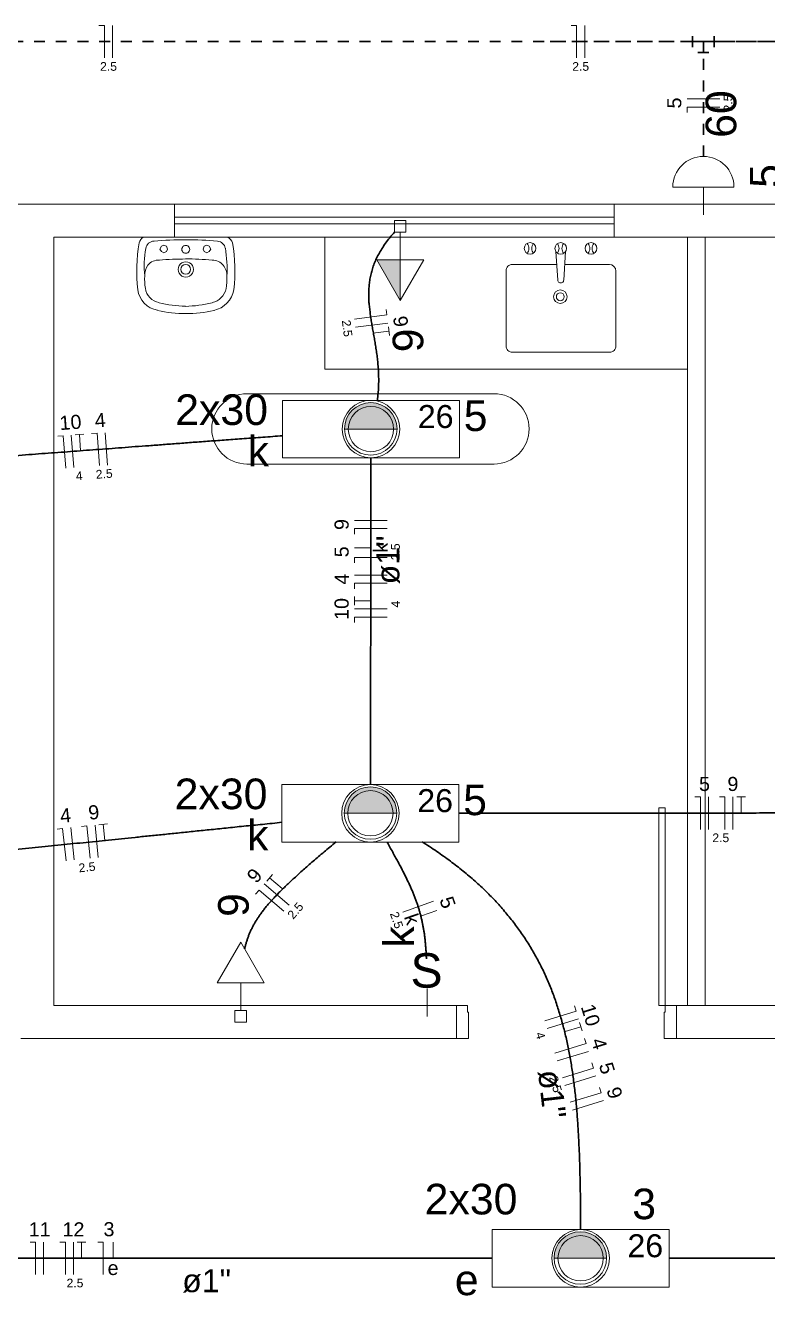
# Model space of a CAD drawing. Header units: millimetres. Extents: x 0 to 321, y -39 to 66.
# Drawn here: x 28.19 to 35.03, y 32.15 to 43.87 of the extents above; entities that cross this region are included whole.
import ezdxf

# ---------------------------------------------------------------- set-up
doc = ezdxf.new("R2010")
doc.units = ezdxf.units.MM
doc.header["$LTSCALE"] = 0.5
doc.header["$MEASUREMENT"] = 0
doc.linetypes.add('DOT2', pattern=[3.175, 0, -3.175])
for name, color, linetype, lineweight in [('Arquitetura', 8, 'Continuous', 5), ('EL-Condutos', 4, 'Continuous', 30), ('EL-Fios', 9, 'Continuous', 20), ('EL-Textos condutos', 7, 'Continuous', 20), ('EL-Textos fios', 7, 'Continuous', 20), ('EL-Textos pontos', 5, 'Continuous', 20), ('P-SIMBOL', 5, 'Continuous', 20)]:
    doc.layers.add(name, color=color, linetype=linetype, lineweight=lineweight)
doc.styles.add('Arial', font='arial.ttf')

msp = doc.modelspace()

# ---------------------------------------------------------------- hatches: boundary and pattern name
at = {"layer": 'Arquitetura', "linetype": 'Continuous'}
for points in [[(31.375, 40.387), (31.354, 40.386), (31.333, 40.383), (31.312, 40.379), (31.292, 40.372), (31.272, 40.364), (31.254, 40.355), (31.236, 40.343), (31.219, 40.33), (31.203, 40.316), (31.189, 40.301), (31.176, 40.284), (31.165, 40.266), (31.155, 40.247), (31.147, 40.228), (31.141, 40.208), (31.136, 40.187), (31.133, 40.166), (31.132, 40.145), (31.132, 40.144), (31.132, 40.144), (31.132, 40.144), (31.132, 40.144), (31.132, 40.144), (31.132, 40.144), (31.132, 40.144), (31.132, 40.144), (31.132, 40.144), (31.132, 40.144), (31.132, 40.144), (31.132, 40.144), (31.132, 40.144), (31.132, 40.144), (31.132, 40.144), (31.132, 40.144), (31.132, 40.144), (31.132, 40.144), (31.132, 40.144), (31.132, 40.144), (31.132, 40.144), (31.132, 40.144), (31.132, 40.144), (31.132, 40.144), (31.132, 40.144), (31.132, 40.144), (31.132, 40.144), (31.132, 40.144), (31.132, 40.144), (31.132, 40.144), (31.132, 40.144), (31.132, 40.144), (31.132, 40.144), (31.132, 40.144), (31.132, 40.144), (31.132, 40.144), (31.132, 40.144), (31.132, 40.144), (31.132, 40.144), (31.132, 40.144), (31.132, 40.144), (31.132, 40.144), (31.132, 40.144), (31.132, 40.144), (31.132, 40.144), (31.132, 40.144), (31.132, 40.144), (31.132, 40.144), (31.132, 40.144), (31.132, 40.144), (31.132, 40.144), (31.132, 40.144), (31.132, 40.144), (31.132, 40.144), (31.132, 40.144), (31.132, 40.144), (31.132, 40.144), (31.132, 40.144), (31.132, 40.144), (31.132, 40.144), (31.132, 40.144), (31.132, 40.144), (31.132, 40.144), (31.132, 40.144), (31.132, 40.144), (31.132, 40.144), (31.132, 40.144), (31.132, 40.144), (31.132, 40.144), (31.132, 40.144), (31.132, 40.144), (31.132, 40.144), (31.132, 40.144), (31.617, 40.143), (31.617, 40.144), (31.617, 40.144), (31.617, 40.144), (31.617, 40.144), (31.617, 40.144), (31.617, 40.144), (31.617, 40.144), (31.617, 40.144), (31.617, 40.144), (31.617, 40.144), (31.617, 40.144), (31.617, 40.144), (31.617, 40.144), (31.617, 40.144), (31.617, 40.144), (31.617, 40.144), (31.617, 40.144), (31.617, 40.144), (31.617, 40.144), (31.617, 40.144), (31.617, 40.144), (31.617, 40.144), (31.617, 40.144), (31.617, 40.144), (31.617, 40.144), (31.617, 40.144), (31.617, 40.144), (31.617, 40.144), (31.617, 40.144), (31.617, 40.144), (31.617, 40.144), (31.617, 40.144), (31.617, 40.144), (31.617, 40.144), (31.617, 40.144), (31.617, 40.144), (31.617, 40.144), (31.617, 40.144), (31.617, 40.144), (31.617, 40.144), (31.617, 40.144), (31.617, 40.144), (31.617, 40.144), (31.617, 40.144), (31.617, 40.144), (31.617, 40.144), (31.617, 40.144), (31.617, 40.144), (31.617, 40.144), (31.617, 40.144), (31.617, 40.144), (31.617, 40.144), (31.617, 40.144), (31.617, 40.144), (31.617, 40.144), (31.617, 40.144), (31.617, 40.144), (31.617, 40.144), (31.617, 40.144), (31.617, 40.144), (31.617, 40.144), (31.617, 40.144), (31.617, 40.144), (31.617, 40.144), (31.617, 40.144), (31.617, 40.144), (31.617, 40.144), (31.617, 40.144), (31.617, 40.144), (31.617, 40.144), (31.617, 40.144), (31.617, 40.144), (31.617, 40.144), (31.617, 40.145), (31.616, 40.166), (31.613, 40.187), (31.609, 40.208), (31.602, 40.228), (31.594, 40.247), (31.585, 40.266), (31.573, 40.284), (31.56, 40.301), (31.546, 40.316), (31.531, 40.33), (31.514, 40.343), (31.496, 40.355), (31.477, 40.364), (31.458, 40.372), (31.437, 40.379), (31.417, 40.383), (31.396, 40.386), (31.375, 40.387), (31.375, 40.387)], [(31.373, 36.844), (31.352, 36.843), (31.331, 36.84), (31.31, 36.835), (31.29, 36.829), (31.27, 36.821), (31.252, 36.811), (31.234, 36.8), (31.217, 36.787), (31.201, 36.773), (31.187, 36.757), (31.174, 36.74), (31.163, 36.722), (31.153, 36.704), (31.145, 36.684), (31.139, 36.664), (31.134, 36.643), (31.131, 36.622), (31.13, 36.601), (31.13, 36.6), (31.13, 36.6), (31.13, 36.6), (31.13, 36.6), (31.13, 36.6), (31.13, 36.6), (31.13, 36.6), (31.13, 36.6), (31.13, 36.6), (31.13, 36.6), (31.13, 36.6), (31.13, 36.6), (31.13, 36.6), (31.13, 36.6), (31.13, 36.6), (31.13, 36.6), (31.13, 36.6), (31.13, 36.6), (31.13, 36.6), (31.13, 36.6), (31.13, 36.6), (31.13, 36.6), (31.13, 36.6), (31.13, 36.6), (31.13, 36.6), (31.13, 36.6), (31.13, 36.6), (31.13, 36.6), (31.13, 36.6), (31.13, 36.6), (31.13, 36.6), (31.13, 36.6), (31.13, 36.6), (31.13, 36.6), (31.13, 36.6), (31.13, 36.6), (31.13, 36.6), (31.13, 36.6), (31.13, 36.6), (31.13, 36.6), (31.13, 36.6), (31.13, 36.6), (31.13, 36.6), (31.13, 36.6), (31.13, 36.6), (31.13, 36.6), (31.13, 36.6), (31.13, 36.6), (31.13, 36.6), (31.13, 36.6), (31.13, 36.6), (31.13, 36.6), (31.13, 36.6), (31.13, 36.6), (31.13, 36.6), (31.13, 36.6), (31.13, 36.6), (31.13, 36.6), (31.13, 36.6), (31.13, 36.6), (31.13, 36.6), (31.13, 36.6), (31.13, 36.6), (31.13, 36.6), (31.13, 36.6), (31.13, 36.6), (31.13, 36.6), (31.13, 36.6), (31.13, 36.6), (31.13, 36.6), (31.13, 36.6), (31.13, 36.6), (31.13, 36.6), (31.615, 36.599), (31.615, 36.6), (31.615, 36.6), (31.615, 36.6), (31.615, 36.6), (31.615, 36.6), (31.615, 36.6), (31.615, 36.6), (31.615, 36.6), (31.615, 36.6), (31.615, 36.6), (31.615, 36.6), (31.615, 36.6), (31.615, 36.6), (31.615, 36.6), (31.615, 36.6), (31.615, 36.6), (31.615, 36.6), (31.615, 36.6), (31.615, 36.6), (31.615, 36.6), (31.615, 36.6), (31.615, 36.6), (31.615, 36.6), (31.615, 36.6), (31.615, 36.6), (31.615, 36.6), (31.615, 36.6), (31.615, 36.6), (31.615, 36.6), (31.615, 36.6), (31.615, 36.6), (31.615, 36.6), (31.615, 36.6), (31.615, 36.6), (31.615, 36.6), (31.615, 36.6), (31.615, 36.6), (31.615, 36.6), (31.615, 36.6), (31.615, 36.6), (31.615, 36.6), (31.615, 36.6), (31.615, 36.6), (31.615, 36.6), (31.615, 36.6), (31.615, 36.6), (31.615, 36.6), (31.615, 36.6), (31.615, 36.6), (31.615, 36.6), (31.615, 36.6), (31.615, 36.6), (31.615, 36.6), (31.615, 36.6), (31.615, 36.6), (31.615, 36.6), (31.615, 36.6), (31.615, 36.6), (31.615, 36.6), (31.615, 36.6), (31.615, 36.6), (31.615, 36.6), (31.615, 36.6), (31.615, 36.6), (31.615, 36.6), (31.615, 36.6), (31.615, 36.6), (31.615, 36.6), (31.615, 36.6), (31.615, 36.6), (31.615, 36.6), (31.615, 36.6), (31.615, 36.6), (31.615, 36.601), (31.614, 36.622), (31.611, 36.643), (31.607, 36.664), (31.6, 36.684), (31.592, 36.704), (31.583, 36.722), (31.571, 36.74), (31.558, 36.757), (31.544, 36.773), (31.528, 36.787), (31.512, 36.8), (31.494, 36.811), (31.475, 36.821), (31.456, 36.829), (31.435, 36.835), (31.415, 36.84), (31.394, 36.843), (31.373, 36.844), (31.373, 36.844)], [(33.307, 32.739), (33.285, 32.738), (33.264, 32.735), (33.244, 32.731), (33.224, 32.724), (33.204, 32.716), (33.185, 32.706), (33.168, 32.695), (33.151, 32.682), (33.135, 32.668), (33.121, 32.652), (33.108, 32.636), (33.097, 32.618), (33.087, 32.599), (33.079, 32.579), (33.073, 32.559), (33.068, 32.539), (33.065, 32.518), (33.064, 32.497), (33.064, 32.496), (33.064, 32.496), (33.064, 32.496), (33.064, 32.496), (33.064, 32.496), (33.064, 32.496), (33.064, 32.496), (33.064, 32.496), (33.064, 32.496), (33.064, 32.496), (33.064, 32.496), (33.064, 32.496), (33.064, 32.496), (33.064, 32.496), (33.064, 32.496), (33.064, 32.496), (33.064, 32.496), (33.064, 32.496), (33.064, 32.496), (33.064, 32.496), (33.064, 32.496), (33.064, 32.496), (33.064, 32.496), (33.064, 32.496), (33.064, 32.496), (33.064, 32.496), (33.064, 32.496), (33.064, 32.496), (33.064, 32.496), (33.064, 32.496), (33.064, 32.496), (33.064, 32.496), (33.064, 32.496), (33.064, 32.496), (33.064, 32.496), (33.064, 32.496), (33.064, 32.496), (33.064, 32.496), (33.064, 32.496), (33.064, 32.496), (33.064, 32.496), (33.064, 32.496), (33.064, 32.496), (33.064, 32.496), (33.064, 32.496), (33.064, 32.496), (33.064, 32.496), (33.064, 32.496), (33.064, 32.496), (33.064, 32.496), (33.064, 32.496), (33.064, 32.496), (33.064, 32.496), (33.064, 32.496), (33.064, 32.496), (33.064, 32.496), (33.064, 32.496), (33.064, 32.496), (33.064, 32.496), (33.064, 32.496), (33.064, 32.496), (33.064, 32.496), (33.064, 32.496), (33.064, 32.496), (33.064, 32.496), (33.064, 32.496), (33.064, 32.496), (33.064, 32.496), (33.064, 32.496), (33.064, 32.496), (33.064, 32.496), (33.064, 32.496), (33.064, 32.496), (33.549, 32.494), (33.549, 32.496), (33.549, 32.496), (33.549, 32.496), (33.549, 32.496), (33.549, 32.496), (33.549, 32.496), (33.549, 32.496), (33.549, 32.496), (33.549, 32.496), (33.549, 32.496), (33.549, 32.496), (33.549, 32.496), (33.549, 32.496), (33.549, 32.496), (33.549, 32.496), (33.549, 32.496), (33.549, 32.496), (33.549, 32.496), (33.549, 32.496), (33.549, 32.496), (33.549, 32.496), (33.549, 32.496), (33.549, 32.496), (33.549, 32.496), (33.549, 32.496), (33.549, 32.496), (33.549, 32.496), (33.549, 32.496), (33.549, 32.496), (33.549, 32.496), (33.549, 32.496), (33.549, 32.496), (33.549, 32.496), (33.549, 32.496), (33.549, 32.496), (33.549, 32.496), (33.549, 32.496), (33.549, 32.496), (33.549, 32.496), (33.549, 32.496), (33.549, 32.496), (33.549, 32.496), (33.549, 32.496), (33.549, 32.496), (33.549, 32.496), (33.549, 32.496), (33.549, 32.496), (33.549, 32.496), (33.549, 32.496), (33.549, 32.496), (33.549, 32.496), (33.549, 32.496), (33.549, 32.496), (33.549, 32.496), (33.549, 32.496), (33.549, 32.496), (33.549, 32.496), (33.549, 32.496), (33.549, 32.496), (33.549, 32.496), (33.549, 32.496), (33.549, 32.496), (33.549, 32.496), (33.549, 32.496), (33.549, 32.496), (33.549, 32.496), (33.549, 32.496), (33.549, 32.496), (33.549, 32.496), (33.549, 32.496), (33.549, 32.496), (33.549, 32.496), (33.549, 32.496), (33.549, 32.497), (33.548, 32.518), (33.545, 32.539), (33.541, 32.559), (33.534, 32.579), (33.526, 32.599), (33.516, 32.618), (33.505, 32.636), (33.492, 32.652), (33.478, 32.668), (33.462, 32.682), (33.445, 32.695), (33.428, 32.706), (33.409, 32.716), (33.389, 32.724), (33.369, 32.731), (33.349, 32.735), (33.328, 32.738), (33.307, 32.739), (33.307, 32.739)]]:
    msp.add_hatch(color=256, dxfattribs=at).paths.add_polyline_path(points)
at = {"layer": 'P-SIMBOL', "linetype": 'Continuous'}
msp.add_hatch(color=256, dxfattribs=at).paths.add_polyline_path([(31.646, 41.705), (31.646, 41.33), (31.43, 41.705)])

# ---------------------------------------------------------------- linework, layer by layer
at = {"layer": 'Arquitetura'}
for p, q in [((40.299, 42.219), (17.216, 42.219)), ((26.126, 42.219), (40.299, 42.219)), ((29.567, 41.914), (29.567, 42.219)), ((33.617, 42.219), (33.617, 41.914)), ((29.565, 42.097), (33.617, 42.097)), ((29.565, 42.036), (33.617, 42.036)), ((40.299, 41.914), (28.453, 41.914)), ((28.453, 41.914), (28.453, 34.826)), ((29.668, 41.914), (29.278, 41.914)), ((29.797, 41.914), (29.415, 41.914)), ((29.432, 41.803), (29.445, 41.829)), ((29.445, 41.829), (29.467, 41.841)), ((29.467, 41.841), (29.492, 41.829)), ((29.492, 41.829), (29.501, 41.803)), ((30.054, 41.914), (29.668, 41.914)), ((29.831, 41.803), (29.84, 41.829)), ((29.84, 41.829), (29.865, 41.841)), ((29.865, 41.841), (29.887, 41.829)), ((29.887, 41.829), (29.9, 41.803)), ((30.953, 41.914), (30.953, 40.697)), ((34.295, 41.914), (34.295, 34.83)), ((34.457, 41.914), (34.457, 34.83)), ((29.445, 41.781), (29.432, 41.803)), ((29.467, 41.769), (29.445, 41.781)), ((29.492, 41.781), (29.467, 41.769)), ((29.501, 41.803), (29.492, 41.781)), ((29.84, 41.781), (29.831, 41.803)), ((29.865, 41.769), (29.84, 41.781)), ((29.887, 41.781), (29.865, 41.769)), ((29.9, 41.803), (29.887, 41.781)), ((30.953, 40.697), (34.295, 40.697)), ((32.513, 40.469), (30.236, 40.469)), ((31.377, 40.143), (31.132, 40.143)), ((31.617, 40.143), (31.132, 40.143)), ((31.617, 40.143), (31.377, 40.143)), ((31.617, 40.143), (31.377, 40.143)), ((32.513, 39.821), (30.236, 39.821)), ((31.375, 36.599), (31.13, 36.599)), ((31.615, 36.599), (31.13, 36.599)), ((31.615, 36.599), (31.375, 36.599)), ((31.615, 36.599), (31.375, 36.599)), ((32.164, 34.826), (28.453, 34.826)), ((38.173, 34.826), (34.192, 34.826)), ((32.164, 34.521), (28.149, 34.521)), ((38.173, 34.521), (34.192, 34.521)), ((33.309, 32.494), (33.064, 32.494)), ((33.549, 32.494), (33.064, 32.494)), ((33.549, 32.495), (33.309, 32.494)), ((33.549, 32.494), (33.309, 32.494))]:
    msp.add_line(p, q, dxfattribs=at)
at = {"layer": 'Arquitetura', "color": 7}
for p, q in [((33.081, 41.781), (33.098, 41.517)), ((33.171, 41.781), (33.154, 41.517)), ((32.622, 40.912), (32.622, 41.602)), ((32.682, 41.662), (33.09, 41.662)), ((33.162, 41.662), (33.574, 41.662)), ((33.634, 40.912), (33.634, 41.602)), ((32.682, 40.852), (33.574, 40.852))]:
    msp.add_line(p, q, dxfattribs=at)
at = {"layer": 'Arquitetura'}
for points in [[(34.029, 34.826), (34.089, 34.826), (34.089, 36.648), (34.029, 36.648), (34.029, 34.826)], [(32.164, 34.826), (32.164, 34.521), (32.275, 34.521), (32.275, 34.766), (32.267, 34.766), (32.267, 34.826), (32.164, 34.826)], [(34.192, 34.826), (34.192, 34.521), (34.08, 34.521), (34.08, 34.766), (34.089, 34.766), (34.089, 34.826), (34.192, 34.826)]]:
    msp.add_lwpolyline(points, dxfattribs=at)
for centre, radius, start, end in [((30.743, 41.603), 1.525, 170.279, 186.577), ((29.317, 41.845), 0.0781, 117.867, 168.569), ((29.382, 41.796), 0.0813, 93.114, 170.393), ((29.67, 38.083), 3.806, 90, 94.4144), ((29.67, 41.801), 0.0364, 90, 150.04), ((29.683, 38.414), 3.475, 85.3753, 90.2103), ((29.67, 41.801), 0.0364, 30.0191, 90.0367), ((29.957, 41.799), 0.0779, 8.7558, 85.6127), ((30.002, 41.824), 0.106, 20.5417, 58.93), ((28.596, 41.604), 1.527, 353.413, 9.6929), ((30.199, 41.648), 0.912, 169.782, 185.797), ((29.67, 38.973), 2.739, 90.0208, 95.0951), ((29.67, 41.801), 0.0364, 150.013, 209.987), ((29.67, 41.801), 0.0364, 210.019, 270.037), ((29.664, 38.726), 2.987, 85.1896, 89.9391), ((29.67, 41.801), 0.0364, 270, 330.04), ((29.67, 41.801), 0.0364, 330.013, 29.9872), ((28.808, 41.612), 1.243, 357.323, 9.2415), ((29.45, 41.564), 0.158, 144.652, 182.839), ((29.42, 41.574), 0.128, 86.7732, 140.755), ((29.67, 41.616), 0.0707, 150.003, 209.997), ((29.67, 41.616), 0.0707, 90, 149.993), ((29.67, 41.616), 0.045, 90.0097, 180), ((29.67, 41.616), 0.045, 180, 270), ((29.67, 41.616), 0.0707, 29.9968, 89.9993), ((29.67, 41.616), 0.045, 0, 90), ((29.67, 41.616), 0.045, 270, 0), ((29.67, 41.616), 0.0707, 330.003, 29.9968), ((29.913, 41.567), 0.135, 40.3438, 89.4487), ((29.904, 41.562), 0.145, 356.602, 39.5997), ((29.937, 41.533), 0.646, 177.995, 188.17), ((29.67, 41.616), 0.0707, 209.997, 269.999), ((29.67, 41.616), 0.0707, 270, 329.993), ((29.419, 41.533), 0.63, 351.322, 1.8265), ((29.45, 41.459), 0.224, 187.72, 259.592), ((29.455, 41.465), 0.159, 188.419, 258.384), ((29.875, 41.476), 0.171, 282.946, 347.281), ((29.878, 41.47), 0.238, 282.514, 349.944), ((29.695, 42.435), 1.159, 256.458, 268.697), ((29.64, 42.443), 1.168, 271.352, 283.504), ((29.648, 42.168), 0.96, 255.637, 271.341), ((29.692, 42.167), 0.959, 268.698, 284.422), ((30.234, 40.145), 0.324, 90, 180), ((32.511, 40.145), 0.324, 0.0027, 90), ((31.375, 40.145), 0.242, 90, 180), ((31.375, 40.145), 0.242, 0, 90), ((30.234, 40.145), 0.324, 180, 270), ((31.375, 40.145), 0.242, 180, 270), ((31.375, 40.145), 0.242, 270, 0), ((32.511, 40.145), 0.324, 270.005, 0.0027), ((31.373, 36.601), 0.242, 90, 180), ((31.373, 36.601), 0.242, 0, 90), ((31.373, 36.601), 0.242, 180, 270), ((31.373, 36.601), 0.242, 270, 0), ((33.307, 32.497), 0.242, 90, 180), ((33.307, 32.497), 0.242, 0, 90), ((33.307, 32.497), 0.242, 180, 270), ((33.307, 32.497), 0.242, 270, 0)]:
    msp.add_arc(centre, radius, start, end, dxfattribs=at)
at = {"layer": 'Arquitetura', "color": 7}
for centre, radius, start, end in [((32.843, 41.81), 0.0536, 90, 180), ((32.762, 41.81), 0.0708, 318.994, 41.0064), ((32.843, 41.81), 0.0536, 0, 90), ((32.929, 41.81), 0.0708, 138.79, 221.21), ((33.126, 41.81), 0.0536, 90, 180), ((33.04, 41.81), 0.0708, 321.427, 38.5726), ((33.126, 41.81), 0.0536, 0, 90), ((33.208, 41.81), 0.0708, 139.532, 220.468), ((33.405, 41.81), 0.0536, 90, 180), ((33.323, 41.81), 0.0708, 318.884, 41.1163), ((33.405, 41.81), 0.0536, 0, 90), ((33.486, 41.81), 0.0708, 138.691, 221.309), ((32.843, 41.81), 0.0536, 180, 270), ((32.843, 41.81), 0.0536, 270, 0), ((33.126, 41.81), 0.0536, 180, 270), ((33.126, 41.81), 0.0536, 270, 0), ((33.405, 41.81), 0.0536, 180, 270), ((33.405, 41.81), 0.0536, 270, 0), ((32.681, 41.604), 0.0585, 88.5159, 181.484), ((33.572, 41.6), 0.0622, 0.0055, 90), ((33.126, 41.519), 0.0279, 180.692, 240.707), ((33.126, 41.519), 0.0279, 240.707, 300.721), ((33.126, 41.519), 0.0279, 300.721, 0.7361), ((33.122, 41.364), 0.0622, 90, 180), ((33.122, 41.364), 0.0622, 180, 270), ((33.122, 41.364), 0.0364, 90, 180), ((33.122, 41.364), 0.0364, 180, 270), ((33.122, 41.364), 0.0622, 0, 90), ((33.122, 41.364), 0.0364, 0, 90), ((33.122, 41.364), 0.0364, 270, 0), ((33.122, 41.364), 0.0622, 270, 0), ((32.681, 40.91), 0.0585, 178.516, 271.484), ((33.576, 40.91), 0.0585, 268.516, 1.4841)]:
    msp.add_arc(centre, radius, start, end, dxfattribs=at)
at = {"layer": 'EL-Condutos', "linetype": 'Continuous'}
for p, q in [((34.341, 43.767), (34.341, 43.667)), ((34.441, 43.717), (34.341, 43.717)), ((34.441, 43.717), (34.541, 43.717)), ((34.441, 43.717), (34.441, 43.617)), ((34.541, 43.767), (34.541, 43.667)), ((34.391, 43.617), (34.491, 43.617))]:
    msp.add_line(p, q, dxfattribs=at)
at = {"layer": 'EL-Condutos', "linetype": 'DOT2', "ltscale": 0.05}
for points in [[(23.472, 43.717), (23.736, 43.717), (24.02, 43.717), (24.323, 43.717), (24.642, 43.717), (24.978, 43.717), (25.327, 43.717), (25.69, 43.717), (26.063, 43.717), (26.447, 43.717), (26.84, 43.717), (27.24, 43.717), (27.645, 43.717), (28.055, 43.717), (28.468, 43.717), (28.883, 43.717), (29.298, 43.717), (29.712, 43.717), (30.123, 43.717), (30.53, 43.717), (30.931, 43.717), (31.326, 43.717), (31.713, 43.717), (32.09, 43.717), (32.456, 43.717), (32.809, 43.717), (33.149, 43.717), (33.473, 43.717), (33.781, 43.717), (34.071, 43.717), (34.341, 43.717)], [(34.541, 43.717), (34.775, 43.717), (34.931, 43.717), (35.015, 43.717), (35.035, 43.717), (34.999, 43.717), (34.915, 43.717), (34.79, 43.717), (34.632, 43.717), (34.448, 43.717), (34.246, 43.717), (34.034, 43.717), (33.819, 43.717), (33.609, 43.717), (33.412, 43.717), (33.235, 43.717), (33.085, 43.717), (32.971, 43.717), (32.9, 43.717), (32.88, 43.717), (32.917, 43.717), (33.021, 43.717), (33.198, 43.717), (33.457, 43.717), (33.804, 43.717), (34.248, 43.717), (34.795, 43.717), (35.455, 43.717), (36.233, 43.717), (37.139, 43.717), (38.179, 43.717)], [(34.441, 42.658), (34.441, 42.69), (34.441, 42.72), (34.441, 42.75), (34.441, 42.779), (34.441, 42.807), (34.441, 42.834), (34.441, 42.861), (34.441, 42.888), (34.441, 42.914), (34.441, 42.94), (34.441, 42.966), (34.441, 42.993), (34.441, 43.019), (34.441, 43.046), (34.441, 43.074), (34.441, 43.102), (34.441, 43.13), (34.441, 43.159), (34.441, 43.19), (34.441, 43.221), (34.441, 43.254), (34.441, 43.287), (34.441, 43.322), (34.441, 43.359), (34.441, 43.397), (34.441, 43.437), (34.441, 43.479), (34.441, 43.523), (34.441, 43.569), (34.441, 43.617)]]:
    msp.add_spline(points, degree=3, dxfattribs=at)
at = {"layer": 'EL-Condutos', "linetype": 'Continuous'}
for points in [[(31.437, 40.409), (31.443, 40.472), (31.447, 40.534), (31.448, 40.594), (31.447, 40.653), (31.444, 40.71), (31.439, 40.766), (31.433, 40.821), (31.425, 40.875), (31.417, 40.928), (31.408, 40.979), (31.399, 41.03), (31.39, 41.081), (31.382, 41.13), (31.374, 41.179), (31.368, 41.228), (31.362, 41.276), (31.358, 41.324), (31.357, 41.371), (31.357, 41.419), (31.36, 41.466), (31.366, 41.514), (31.375, 41.562), (31.387, 41.61), (31.403, 41.658), (31.423, 41.707), (31.448, 41.756), (31.477, 41.806), (31.511, 41.857), (31.55, 41.908), (31.595, 41.96)], [(30.562, 40.082), (30.38, 40.068), (30.207, 40.056), (30.043, 40.043), (29.888, 40.032), (29.739, 40.021), (29.598, 40.01), (29.462, 40), (29.331, 39.99), (29.204, 39.981), (29.081, 39.971), (28.96, 39.962), (28.842, 39.954), (28.725, 39.945), (28.608, 39.936), (28.491, 39.927), (28.373, 39.919), (28.254, 39.91), (28.131, 39.9), (28.006, 39.891), (27.876, 39.881), (27.741, 39.871), (27.601, 39.861), (27.455, 39.85), (27.301, 39.838), (27.14, 39.826), (26.97, 39.814), (26.79, 39.8), (26.601, 39.786), (26.4, 39.771), (26.188, 39.755)], [(31.373, 36.863), (31.373, 37.002), (31.373, 37.133), (31.373, 37.256), (31.373, 37.373), (31.374, 37.484), (31.374, 37.588), (31.374, 37.688), (31.374, 37.784), (31.374, 37.875), (31.374, 37.963), (31.374, 38.048), (31.374, 38.131), (31.375, 38.212), (31.375, 38.292), (31.375, 38.371), (31.375, 38.451), (31.375, 38.531), (31.375, 38.612), (31.375, 38.695), (31.375, 38.78), (31.375, 38.868), (31.375, 38.959), (31.376, 39.054), (31.376, 39.154), (31.376, 39.259), (31.376, 39.369), (31.376, 39.486), (31.376, 39.61), (31.376, 39.741), (31.377, 39.879)], [(32.189, 36.6), (32.381, 36.6), (32.564, 36.6), (32.737, 36.6), (32.903, 36.6), (33.061, 36.6), (33.212, 36.601), (33.356, 36.601), (33.496, 36.601), (33.63, 36.601), (33.761, 36.601), (33.888, 36.601), (34.012, 36.601), (34.135, 36.601), (34.255, 36.601), (34.376, 36.601), (34.496, 36.601), (34.617, 36.601), (34.739, 36.601), (34.864, 36.601), (34.991, 36.602), (35.121, 36.602), (35.256, 36.602), (35.395, 36.602), (35.54, 36.602), (35.691, 36.602), (35.849, 36.602), (36.014, 36.602), (36.188, 36.602), (36.37, 36.602), (36.562, 36.603)], [(30.558, 36.516), (30.376, 36.497), (30.204, 36.48), (30.041, 36.463), (29.885, 36.447), (29.737, 36.432), (29.595, 36.417), (29.46, 36.403), (29.329, 36.39), (29.202, 36.377), (29.079, 36.364), (28.959, 36.352), (28.841, 36.34), (28.724, 36.328), (28.607, 36.316), (28.491, 36.304), (28.373, 36.292), (28.253, 36.28), (28.131, 36.267), (28.006, 36.254), (27.876, 36.241), (27.742, 36.227), (27.602, 36.213), (27.455, 36.198), (27.302, 36.182), (27.141, 36.165), (26.971, 36.148), (26.792, 36.13), (26.602, 36.11), (26.402, 36.09), (26.19, 36.068)], [(31.055, 36.335), (30.998, 36.288), (30.945, 36.243), (30.893, 36.199), (30.844, 36.157), (30.797, 36.116), (30.753, 36.077), (30.71, 36.039), (30.67, 36.002), (30.632, 35.967), (30.596, 35.932), (30.561, 35.899), (30.529, 35.867), (30.499, 35.835), (30.47, 35.804), (30.443, 35.774), (30.418, 35.745), (30.394, 35.716), (30.372, 35.687), (30.352, 35.659), (30.333, 35.631), (30.315, 35.603), (30.299, 35.576), (30.284, 35.548), (30.271, 35.52), (30.258, 35.492), (30.247, 35.464), (30.237, 35.435), (30.228, 35.406), (30.219, 35.377), (30.212, 35.347)], [(31.525, 36.334), (31.552, 36.287), (31.577, 36.241), (31.601, 36.197), (31.624, 36.155), (31.646, 36.115), (31.666, 36.076), (31.685, 36.038), (31.703, 36.001), (31.721, 35.965), (31.737, 35.93), (31.752, 35.896), (31.766, 35.863), (31.779, 35.83), (31.791, 35.798), (31.802, 35.766), (31.813, 35.735), (31.822, 35.703), (31.831, 35.672), (31.839, 35.641), (31.847, 35.609), (31.853, 35.577), (31.859, 35.545), (31.865, 35.512), (31.87, 35.478), (31.874, 35.444), (31.878, 35.409), (31.881, 35.373), (31.884, 35.336), (31.886, 35.298), (31.888, 35.258)], [(31.85, 36.335), (31.984, 36.247), (32.109, 36.157), (32.226, 36.066), (32.336, 35.973), (32.438, 35.878), (32.532, 35.781), (32.619, 35.682), (32.7, 35.581), (32.774, 35.478), (32.842, 35.373), (32.903, 35.266), (32.96, 35.157), (33.01, 35.045), (33.056, 34.932), (33.096, 34.815), (33.132, 34.697), (33.164, 34.576), (33.192, 34.453), (33.216, 34.327), (33.236, 34.198), (33.253, 34.067), (33.268, 33.933), (33.279, 33.797), (33.288, 33.658), (33.295, 33.516), (33.301, 33.371), (33.304, 33.223), (33.307, 33.072), (33.308, 32.918), (33.309, 32.762)], [(24, 32.494), (24.389, 32.494), (24.756, 32.494), (25.103, 32.494), (25.431, 32.494), (25.742, 32.494), (26.037, 32.494), (26.319, 32.494), (26.587, 32.494), (26.845, 32.494), (27.093, 32.494), (27.333, 32.494), (27.567, 32.494), (27.797, 32.494), (28.023, 32.494), (28.247, 32.494), (28.472, 32.494), (28.698, 32.494), (28.928, 32.494), (29.162, 32.494), (29.402, 32.494), (29.65, 32.494), (29.908, 32.494), (30.176, 32.494), (30.458, 32.494), (30.753, 32.494), (31.064, 32.494), (31.392, 32.494), (31.739, 32.494), (32.106, 32.494), (32.495, 32.494)], [(34.122, 32.494), (34.463, 32.494), (34.785, 32.494), (35.089, 32.494), (35.377, 32.494), (35.65, 32.494), (35.91, 32.494), (36.158, 32.494), (36.395, 32.494), (36.622, 32.494), (36.842, 32.494), (37.054, 32.494), (37.262, 32.494), (37.465, 32.494), (37.665, 32.494), (37.864, 32.494), (38.064, 32.494), (38.264, 32.494), (38.467, 32.494), (38.675, 32.494), (38.887, 32.494), (39.107, 32.494), (39.334, 32.494), (39.571, 32.494), (39.819, 32.494), (40.079, 32.494), (40.352, 32.494), (40.64, 32.494), (40.944, 32.494), (41.266, 32.494), (41.607, 32.494)]]:
    msp.add_spline(points, degree=3, dxfattribs=at)
at = {"layer": 'EL-Fios'}
for p, q in [((28.87, 43.867), (28.921, 43.867)), ((28.921, 43.567), (28.921, 43.867)), ((28.995, 43.567), (28.995, 43.867)), ((33.222, 43.867), (33.272, 43.867)), ((33.272, 43.567), (33.272, 43.867)), ((33.347, 43.567), (33.347, 43.867)), ((34.591, 43.188), (34.291, 43.188)), ((34.591, 43.113), (34.291, 43.113)), ((34.291, 43.063), (34.291, 43.113)), ((31.517, 41.245), (31.523, 41.196)), ((31.226, 41.157), (31.523, 41.196)), ((31.235, 41.083), (31.533, 41.121)), ((31.393, 41.028), (31.542, 41.047)), ((31.537, 41.087), (31.547, 41.007)), ((28.491, 40.078), (28.541, 40.081)), ((28.563, 39.782), (28.541, 40.081)), ((28.638, 39.788), (28.615, 40.087)), ((28.65, 40.09), (28.73, 40.096)), ((28.701, 39.943), (28.69, 40.093)), ((28.802, 40.101), (28.852, 40.105)), ((28.874, 39.806), (28.852, 40.105)), ((28.949, 39.811), (28.927, 40.11)), ((31.525, 39.3), (31.225, 39.3)), ((31.525, 39.225), (31.225, 39.225)), ((31.225, 39.175), (31.225, 39.225)), ((31.375, 39.048), (31.225, 39.048)), ((31.525, 38.959), (31.225, 38.959)), ((31.225, 38.909), (31.225, 38.959)), ((31.525, 38.796), (31.225, 38.796)), ((31.525, 38.721), (31.225, 38.721)), ((31.225, 38.671), (31.225, 38.721)), ((31.225, 38.519), (31.225, 38.599)), ((31.375, 38.559), (31.225, 38.559)), ((31.525, 38.484), (31.225, 38.484)), ((31.525, 38.409), (31.225, 38.409)), ((31.225, 38.359), (31.225, 38.409)), ((34.363, 36.751), (34.413, 36.751)), ((34.413, 36.451), (34.413, 36.751)), ((34.488, 36.451), (34.488, 36.751)), ((34.588, 36.751), (34.638, 36.751)), ((34.638, 36.451), (34.638, 36.751)), ((34.713, 36.451), (34.713, 36.751)), ((34.748, 36.751), (34.828, 36.751)), ((34.788, 36.601), (34.788, 36.751)), ((28.486, 36.454), (28.535, 36.459)), ((28.566, 36.161), (28.535, 36.459)), ((28.641, 36.169), (28.61, 36.467)), ((28.709, 36.477), (28.759, 36.482)), ((28.79, 36.184), (28.759, 36.482)), ((28.864, 36.191), (28.834, 36.49)), ((28.869, 36.493), (28.948, 36.502)), ((28.924, 36.348), (28.909, 36.498)), ((30.417, 35.974), (30.469, 36.035)), ((30.557, 35.906), (30.443, 36.004)), ((30.313, 35.853), (30.345, 35.891)), ((30.573, 35.695), (30.345, 35.891)), ((30.622, 35.752), (30.394, 35.947)), ((31.671, 35.688), (31.954, 35.787)), ((31.842, 35.653), (31.983, 35.702)), ((33.252, 34.822), (33.267, 34.774)), ((32.98, 34.685), (33.267, 34.774)), ((33.002, 34.614), (33.289, 34.702)), ((33.167, 34.586), (33.311, 34.63)), ((33.299, 34.669), (33.323, 34.592)), ((33.072, 34.387), (33.359, 34.475)), ((33.344, 34.523), (33.359, 34.475)), ((33.094, 34.315), (33.381, 34.403)), ((33.142, 34.16), (33.429, 34.248)), ((33.414, 34.296), (33.429, 34.248)), ((33.164, 34.088), (33.451, 34.176)), ((33.212, 33.933), (33.499, 34.021)), ((33.484, 34.069), (33.499, 34.021)), ((33.234, 33.861), (33.521, 33.95)), ((28.235, 32.644), (28.285, 32.644)), ((28.285, 32.344), (28.285, 32.644)), ((28.36, 32.344), (28.36, 32.644)), ((28.51, 32.644), (28.56, 32.644)), ((28.56, 32.344), (28.56, 32.644)), ((28.635, 32.344), (28.635, 32.644)), ((28.67, 32.644), (28.75, 32.644)), ((28.71, 32.494), (28.71, 32.644)), ((28.86, 32.644), (28.91, 32.644)), ((28.91, 32.344), (28.91, 32.644)), ((29, 32.494), (29, 32.644))]:
    msp.add_line(p, q, dxfattribs=at)
at = {"layer": 'P-SIMBOL'}
for p, q in [((34.158, 42.376), (34.723, 42.376)), ((34.441, 42.376), (34.441, 42.119)), ((31.593, 42.067), (31.699, 42.067)), ((31.593, 41.961), (31.593, 42.067)), ((31.699, 42.067), (31.699, 41.961)), ((31.699, 41.961), (31.593, 41.961)), ((31.646, 41.705), (31.646, 41.961)), ((31.646, 41.33), (31.43, 41.705)), ((31.43, 41.705), (31.863, 41.705)), ((31.646, 41.33), (31.646, 41.705)), ((31.863, 41.705), (31.646, 41.33)), ((30.561, 39.878), (30.561, 40.408)), ((32.193, 40.408), (30.561, 40.408)), ((32.193, 39.878), (32.193, 40.408)), ((32.193, 39.878), (30.561, 39.878)), ((30.556, 36.334), (30.556, 36.864)), ((32.188, 36.864), (30.556, 36.864)), ((32.188, 36.334), (32.188, 36.864)), ((32.188, 36.334), (30.556, 36.334)), ((29.959, 35.035), (30.176, 35.41)), ((30.176, 35.41), (30.392, 35.035)), ((30.392, 35.035), (29.959, 35.035)), ((30.176, 35.035), (30.176, 34.779)), ((31.895, 34.983), (31.895, 34.726)), ((30.123, 34.779), (30.229, 34.779)), ((30.123, 34.673), (30.123, 34.779)), ((30.229, 34.779), (30.229, 34.673)), ((30.229, 34.673), (30.123, 34.673)), ((32.493, 32.229), (32.493, 32.759)), ((34.125, 32.759), (32.493, 32.759)), ((34.125, 32.229), (34.125, 32.759)), ((34.125, 32.229), (32.493, 32.229))]:
    msp.add_line(p, q, dxfattribs=at)
for centre, radius in [((31.377, 40.143), 0.265), ((31.377, 40.143), 0.209), ((31.372, 36.599), 0.265), ((31.372, 36.599), 0.209), ((33.309, 32.494), 0.265), ((33.309, 32.494), 0.209)]:
    msp.add_circle(centre, radius, dxfattribs=at)
msp.add_arc((34.441, 42.376), 0.282, 0, 180, dxfattribs=at)

# ---------------------------------------------------------------- texts
at = {"layer": 'EL-Textos condutos', "char_height": 0.2118, "width": 0.76248, "attachment_point": 8, "line_spacing_factor": 0.798, "style": 'Arial'}
for insert, rotation in [((31.644, 38.936), 90.0002), ((32.936, 33.997), 276.5029)]:
    msp.add_mtext('ø1"', dxfattribs=dict(at, insert=insert, rotation=rotation))
at = {"layer": 'EL-Textos condutos', "insert": (29.862, 32.176), "char_height": 0.2118, "width": 0.76248, "attachment_point": 8, "line_spacing_factor": 0.798, "style": 'Arial'}
msp.add_mtext('ø1"', dxfattribs=at)
at = {"layer": 'EL-Textos fios', "attachment_point": 8, "line_spacing_factor": 0.798, "style": 'Arial'}
for s, insert, char_height, width in [('2.5', (28.958, 43.447), 0.08, 0.288), ('2.5', (33.31, 43.447), 0.08, 0.288), ('5', (34.451, 36.803), 0.13, 0.156), ('9', (34.713, 36.803), 0.13, 0.156), ('2.5', (34.601, 36.332), 0.08, 0.288), ('11', (28.323, 32.696), 0.13, 0.312), ('12', (28.635, 32.696), 0.13, 0.312), ('3', (28.962, 32.696), 0.13, 0.156), ('e', (29, 32.338), 0.13, 0.156), ('2.5', (28.649, 32.225), 0.08, 0.288)]:
    msp.add_mtext(s, dxfattribs=dict(at, insert=insert, char_height=char_height, width=width))
for s, insert, char_height, width, rotation in [('5', (34.239, 43.151), 0.13, 0.156, 90.0002), ('2.5', (34.71, 43.151), 0.08, 0.288, 90.0002), ('2.5', (31.117, 41.067), 0.08, 0.288, 277.3918), ('9', (31.585, 41.128), 0.13, 0.156, 277.3918), ('10', (28.612, 40.139), 0.13, 0.312, 4.2743), ('4', (28.886, 40.16), 0.13, 0.156, 4.2743), ('4', (28.69, 39.672), 0.08, 0.096, 4.2743), ('2.5', (28.921, 39.689), 0.08, 0.288, 4.2743), ('9', (31.173, 39.263), 0.13, 0.156, 90.0002), ('5', (31.173, 39.011), 0.13, 0.156, 90.0002), ('k', (31.531, 39.048), 0.13, 0.156, 90.0002), ('2.5', (31.644, 39.011), 0.08, 0.288, 90.0002), ('4', (31.173, 38.759), 0.13, 0.156, 90.0002), ('10', (31.173, 38.484), 0.13, 0.312, 90.0002), ('4', (31.644, 38.528), 0.08, 0.096, 90.0002), ('9', (28.829, 36.542), 0.13, 0.156, 5.8556), ('4', (28.568, 36.515), 0.13, 0.156, 5.8556), ('2.5', (28.764, 36.061), 0.08, 0.288, 5.8556), ('9', (30.354, 35.981), 0.13, 0.156, 49.2973), ('2.5', (30.712, 35.674), 0.08, 0.288, 49.2973), ('5', (32.021, 35.755), 0.13, 0.156, 289.1775), ('2.5', (31.575, 35.6), 0.08, 0.288, 289.1775), ('k', (31.695, 35.602), 0.13, 0.156, 289.1775), ('10', (33.338, 34.718), 0.13, 0.312, 287.1378), ('4', (32.901, 34.537), 0.08, 0.096, 287.1378), ('4', (33.419, 34.455), 0.13, 0.156, 287.1378), ('5', (33.489, 34.228), 0.13, 0.156, 287.1378), ('2.5', (33.039, 34.089), 0.08, 0.288, 287.1378), ('9', (33.559, 34.001), 0.13, 0.156, 287.1378)]:
    msp.add_mtext(s, dxfattribs=dict(at, insert=insert, char_height=char_height, width=width, rotation=rotation))
at = {"layer": 'EL-Textos pontos', "attachment_point": 8, "rotation": 90.0002, "line_spacing_factor": 0.798, "style": 'Arial'}
for s, insert, char_height, width in [('60', (34.748, 43.049), 0.2824, 0.67776), ('5', (35.155, 42.478), 0.282, 0.33888), ('9', (31.863, 40.961), 0.282, 0.33888), ('9', (30.254, 35.753), 0.282, 0.33888), ('k', (31.775, 35.459), 0.282, 0.33888)]:
    msp.add_mtext(s, dxfattribs=dict(at, insert=insert, char_height=char_height, width=width))
at = {"layer": 'EL-Textos pontos', "attachment_point": 9, "line_spacing_factor": 0.798, "style": 'Arial'}
for s, insert, char_height, width in [('2x30', (30.428, 40.177), 0.2824, 1.35552), ('5', (32.451, 40.121), 0.282, 0.33888), ('k', (30.437, 39.799), 0.282, 0.33888), ('2x30', (30.423, 36.633), 0.2824, 1.35552), ('5', (32.446, 36.578), 0.282, 0.33888), ('k', (30.432, 36.256), 0.282, 0.33888), ('2x30', (32.727, 32.895), 0.2824, 1.35552), ('3', (34.004, 32.851), 0.282, 0.33888), ('e', (32.369, 32.15), 0.282, 0.33888)]:
    msp.add_mtext(s, dxfattribs=dict(at, insert=insert, char_height=char_height, width=width))
at = {"layer": 'P-SIMBOL', "char_height": 0.2118, "width": 0.50832, "attachment_point": 9, "line_spacing_factor": 0.798, "style": 'Arial'}
for insert in [(32.138, 40.15), (32.133, 36.607), (34.07, 32.501)]:
    msp.add_mtext('26', dxfattribs=dict(at, insert=insert))
at = {"layer": 'P-SIMBOL', "insert": (31.741, 34.986), "char_height": 0.318, "width": 0.38124, "attachment_point": 7, "rotation": 0.0008, "line_spacing_factor": 0.798, "style": 'Arial'}
msp.add_mtext('S', dxfattribs=at)

doc.saveas('drawing.dxf')
